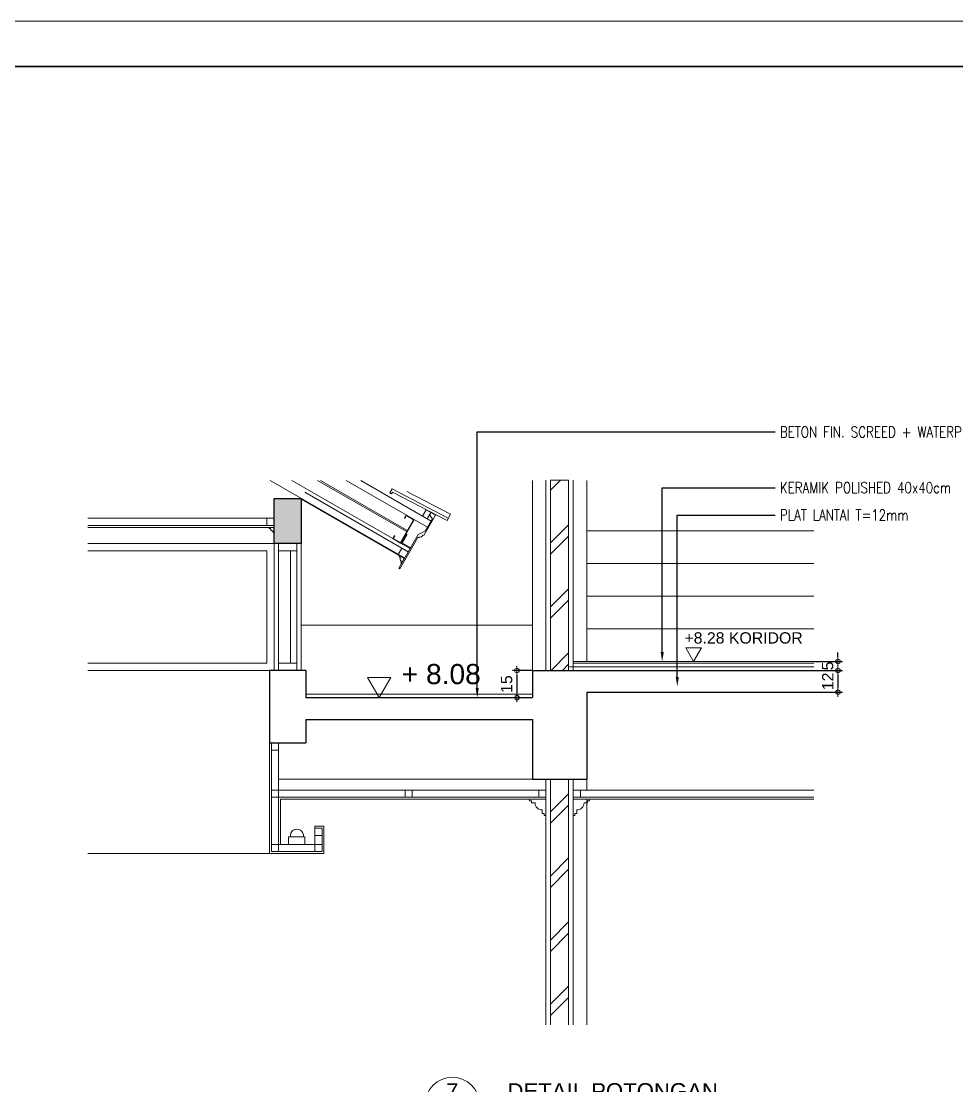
# Model space of a CAD drawing. Header units: millimetres. Extents: x -11 to 1625, y -267 to 180.
# Drawn here: x 1028.08 to 1048.72, y 94.5 to 118 of the extents above; entities that cross this region are included whole.
import ezdxf
from ezdxf import colors
from ezdxf.entities.mleader import LeaderData, LeaderLine
from ezdxf.enums import TextEntityAlignment as Align
from ezdxf.math import Vec2, Vec3

# ---------------------------------------------------------------- set-up
doc = ezdxf.new("R2010")
doc.units = ezdxf.units.MM
for name, color, linetype, lineweight in [('ars', 11, 'Continuous', 5), ('ARSIR WARNA', 43, 'Continuous', 0), ('blk', 1, 'Continuous', 30), ('GEN', 11, 'Continuous', 5), ('GRS KOP', 1, 'Continuous', 35), ('kap', 71, 'Continuous', 15), ('kop', 7, 'Continuous', 20), ('kus', 63, 'Continuous', 15), ('lan', 7, 'Continuous', 15), ('not', 7, 'Continuous', 20), ('pla', 213, 'Continuous', 15), ('sol kol', 8, 'Continuous', 0), ('tem', 5, 'Continuous', 20), ('TEXT KETERANGAN', 7, 'Continuous', 9), ('u', 6, 'Continuous', 20)]:
    doc.layers.add(name, color=color, linetype=linetype, lineweight=lineweight)
doc.styles.add('ATTR', font='romans.shx', dxfattribs={"width": 0.8, "height": 1.735066})
doc.styles.add('BARU', font='complex.shx')
doc.styles.add('S', font='SIMPLEX', dxfattribs={"width": 1.1})
doc.styles.get("Standard").update_dxf_attribs({"font": 'ARIALUNI.TTF'})
doc.linetypes.add('BATTING', pattern='A,0.0001,-0.1,[134,ltypeshp.shx,S=0.1,R=0,X=-0.1,Y=0],-0.2,[134,ltypeshp.shx,S=0.1,R=180,X=0.1,Y=0],-0.1', length=0.4001)
doc.dimstyles.new('SK-25', dxfattribs={"dimtxt": 0.25, "dimasz": 0.1, "dimexe": 0.1, "dimexo": 0, "dimgap": 0.1, "dimtad": 1, "dimdec": 0, "dimlfac": 25, "dimzin": 12, "dimdsep": 46, "dimtxsty": 'Standard', "dimblk": 'BULAT', "dimcen": 0.1, "dimclrd": 256, "dimadec": 0, "dimazin": 3, "dimtfac": 1, "dimtdec": 0, "dimtofl": 0, "dimtmove": 0, "dimatfit": 3, "dimldrblk": 'BULAT', "dimfxl": 0, "dimtolj": 1, "dimtzin": 0, "dimarcsym": 0})

# ---------------------------------------------------------------- blocks, each defined once
blk = doc.blocks.new('kop')
at = {"layer": 'GRS KOP'}
blk.add_lwpolyline([(1, 54), (83, 54), (83, 1), (1, 1)], close=True, dxfattribs=at)
at = {"layer": 'kop', "color": 7}
for p, q in [((84, 55), (0, 55)), ((0, 0), (84, 0))]:
    blk.add_line(p, q, dxfattribs=at)
at = {"layer": 'kop', "style": 'BARU', "flags": 4}
for p, height in [((73.8, 5.4), 0.35), ((80.303, 5.382), 0.25), ((73.8, 4.9), 0.35), ((80.303, 4.882), 0.25), ((73.8, 4.4), 0.35), ((80.303, 4.382), 0.25)]:
    blk.add_attdef('-', p, '', height=height, dxfattribs=at)
at = {"layer": 'kop', "flags": 4}
for tag, p in [('AR-00', (78.057, 2.648)), ('00', (81.238, 2.647))]:
    blk.add_attdef(tag, text='', height=0.35, dxfattribs=at).set_placement(p, align=Align.MIDDLE)
blk = doc.blocks.new('PEIL')
blk.add_lwpolyline([(-0.188, 0.325), (0.188, 0.325), (0, 0)], close=True)
at = {"style": 'S', "width": 1.1, "flags": 4}
blk.add_attdef('CAT', (0.265, 0.036), '', height=0.2, dxfattribs=at)
blk = doc.blocks.new('Ndtpd')
blk.add_line((0.747, 0), (-0.747, 0))
blk.add_circle((0, 0), 0.747)
at = {"flags": 4}
for tag, height, p in [('NO', 0.5, (0, 0.148)), ('NOLBR', 0.3, (0, -0.398))]:
    blk.add_attdef(tag, text='', height=height, dxfattribs=at).set_placement(p, align=Align.CENTER)
for tag, p, height in [('NDTPD', (1.516, 0.148), 0.5), ('SKALA', (1.523, -0.398), 0.3)]:
    blk.add_attdef(tag, p, '', height=height, dxfattribs=at)
blk = doc.blocks.new('BULAT')
for p, q in [((-1, 0), (1, 0)), ((0, -1), (0, 1))]:
    blk.add_line(p, q)
blk.add_circle((0, 0), 0.5)
blk = doc.blocks.new('*D1340')
at = {"layer": 'Defpoints', "color": 0}
for p in [(1039.356, 103.667), (1039.015, 103.067), (1039.356, 103.067)]:
    blk.add_point(p, dxfattribs=at)
at = {"layer": 'u', "color": 0, "lineweight": -2}
for p, q in [((1039.356, 103.667), (1038.915, 103.667)), ((1039.356, 103.067), (1038.915, 103.067))]:
    blk.add_line(p, q, dxfattribs=at)
at = {"layer": 'u', "lineweight": -2}
blk.add_line((1039.015, 103.567), (1039.015, 103.167), dxfattribs=at)
at = {"layer": 'u', "lineweight": -2, "xscale": 0.1, "yscale": 0.1, "zscale": 0.1}
for p, rotation in [((1039.015, 103.667), 90), ((1039.015, 103.067), 270)]:
    blk.add_blockref('BULAT', p, dxfattribs=dict(at, rotation=rotation))
at = {"layer": 'u', "color": 0, "insert": (1038.788, 103.367), "char_height": 0.25, "attachment_point": 5, "rotation": 90}
blk.add_mtext('\\A1;15', dxfattribs=at)
blk = doc.blocks.new('*D1341')
at = {"layer": 'Defpoints', "color": 0}
for p in [(1045.569, 103.867), (1045.569, 103.667), (1046.101, 103.667)]:
    blk.add_point(p, dxfattribs=at)
at = {"layer": 'u', "lineweight": -2}
for p, q in [((1046.101, 103.967), (1046.101, 104.067)), ((1046.101, 103.567), (1046.101, 103.467))]:
    blk.add_line(p, q, dxfattribs=at)
at = {"layer": 'u', "color": 0, "lineweight": -2}
for p, q in [((1045.569, 103.867), (1046.201, 103.867)), ((1045.569, 103.667), (1046.201, 103.667))]:
    blk.add_line(p, q, dxfattribs=at)
at = {"layer": 'u', "lineweight": -2, "xscale": 0.1, "yscale": 0.1, "zscale": 0.1}
for p, rotation in [((1046.101, 103.867), 270), ((1046.101, 103.667), 90)]:
    blk.add_blockref('BULAT', p, dxfattribs=dict(at, rotation=rotation))
at = {"layer": 'u', "color": 0, "insert": (1045.873, 103.767), "char_height": 0.25, "attachment_point": 5, "rotation": 90}
blk.add_mtext('\\A1;5', dxfattribs=at)
blk = doc.blocks.new('*D1342')
at = {"layer": 'Defpoints', "color": 0}
for p in [(1045.569, 103.667), (1045.569, 103.187), (1046.101, 103.187)]:
    blk.add_point(p, dxfattribs=at)
at = {"layer": 'u', "color": 0, "lineweight": -2}
for p, q in [((1045.569, 103.667), (1046.201, 103.667)), ((1045.569, 103.187), (1046.201, 103.187))]:
    blk.add_line(p, q, dxfattribs=at)
at = {"layer": 'u', "lineweight": -2}
blk.add_line((1046.101, 103.567), (1046.101, 103.287), dxfattribs=at)
at = {"layer": 'u', "lineweight": -2, "xscale": 0.1, "yscale": 0.1, "zscale": 0.1}
for p, rotation in [((1046.101, 103.667), 90), ((1046.101, 103.187), 270)]:
    blk.add_blockref('BULAT', p, dxfattribs=dict(at, rotation=rotation))
at = {"layer": 'u', "color": 0, "insert": (1045.875, 103.427), "char_height": 0.25, "attachment_point": 5, "rotation": 90}
blk.add_mtext('\\A1;12', dxfattribs=at)

msp = doc.modelspace()

# ---------------------------------------------------------------- hatches: boundary and pattern name
at = {"layer": 'ars'}
h = msp.add_hatch(dxfattribs=at)
h.set_pattern_fill('TEMBOK', color=256)
h.set_pattern_definition([(45, (983.9726, -93.549), (-0.707107, 0.707107), []), (45, (984.2226, -93.549), (-0.707107, 0.707107), [])])
h.paths.add_polyline_path([(1039.7557029, 103.6672698), (1039.7557029, 107.8672698), (1040.1557029, 107.8672698), (1040.1557029, 103.6672698)])
h = msp.add_hatch(dxfattribs=at)
h.set_pattern_fill('TEMBOK', color=256)
h.set_pattern_definition([(45, (983.9726, -109.389), (-0.707107, 0.707107), []), (45, (984.2226, -109.389), (-0.707107, 0.707107), [])])
h.paths.add_polyline_path([(1040.1557029, 101.2672698), (1039.7557029, 101.2672698), (1039.7557029, 95.8450632), (1040.1557029, 95.8450632)])
at = {"layer": 'sol kol'}
h = msp.add_hatch(color=256, dxfattribs=at)
h.dxf.hatch_style = 1
h.paths.add_polyline_path([(1033.6557029, 106.4672698), (1034.2557029, 106.4672698), (1034.2557029, 107.4672698), (1033.6557029, 107.4672698)])

# ---------------------------------------------------------------- linework, layer by layer
at = {"layer": 'ars'}
for p, q in [((1034.6175744, 107.8634063), (1036.5898568, 106.7247085)), ((1034.6815744, 107.8634063), (1036.6058568, 106.7524213)), ((1036.5277029, 106.1370548), (1034.2557029, 107.4487946)), ((1029.5444245, 106.8272698), (1033.6557029, 106.8272698)), ((1033.5557029, 102.0672698), (1033.5557029, 99.6272698)), ((1033.7957029, 100.8272698), (1039.6557029, 100.8272698)), ((1033.7957029, 100.8272698), (1033.7957029, 99.8272698)), ((1040.2557029, 100.8272698), (1045.5692087, 100.8272698)), ((1034.7557029, 100.2272698), (1034.5557029, 100.2272698)), ((1034.5557029, 100.1872698), (1034.5557029, 100.2272698)), ((1034.7557029, 100.2272698), (1034.7557029, 99.6272698)), ((1034.7557029, 99.6272698), (1033.5557029, 99.6272698))]:
    msp.add_line(p, q, dxfattribs=at)
msp.add_lwpolyline([(1039.7557029, 103.6672698), (1039.7557029, 107.8672698), (1040.1557029, 107.8672698), (1040.1557029, 103.6672698)], close=True, dxfattribs=at)
for points in [[(1036.4299516, 105.9117446), (1036.8299516, 106.6045649, 0.4142135624), (1036.8572722, 106.6118854, 0.296440068), (1036.9423055, 106.6551674), (1036.959626, 106.6451674), (1036.969626, 106.6624879), (1037.219626, 107.0955006), (1037.1157029, 107.1555006), (1037.0900952, 107.0871468), (1037.1523055, 107.0188981), (1036.9992286, 106.7537611), (1036.8357029, 106.6705264), (1036.4057029, 105.9257446)], [(1036.5678568, 106.6866034), (1036.5782491, 106.6806034, -0.4142135624), (1036.5826414, 106.6642111), (1036.4866414, 106.4979342, 0.4142135624), (1036.4910338, 106.4815419), (1036.6573106, 106.3855419, -0.4142135624), (1036.6617029, 106.3691496), (1036.6557029, 106.3587573), (1036.4478568, 106.4787573)]]:
    msp.add_lwpolyline(points, format="xyb", close=True, dxfattribs=at)
msp.add_lwpolyline([(1039.7557029, 95.8450632), (1039.7557029, 101.2672698), (1040.1557029, 101.2672698), (1040.1557029, 95.8450632)], dxfattribs=at)
at = {"layer": 'ARSIR WARNA'}
msp.add_line((1034.3557029, 103.1472698), (1039.3557029, 103.1472698), dxfattribs=at)
at = {"layer": 'ARSIR WARNA', "linetype": 'BATTING', "ltscale": 0.2}
msp.add_lwpolyline([(1045.5692087, 103.7472697), (1040.1757031, 103.7472697)], dxfattribs=at)
at = {"layer": 'blk'}
for p, q in [((1033.5557029, 103.6672698), (1033.5557029, 102.0672698)), ((1034.3557029, 103.6672698), (1033.5557029, 103.6672698)), ((1034.3557029, 103.6672698), (1034.3557029, 103.0672698)), ((1039.3557029, 103.6672698), (1045.5692087, 103.6672698)), ((1039.3557029, 103.6672698), (1039.3557029, 103.0672698)), ((1040.5557029, 103.1872698), (1045.5692087, 103.1872698)), ((1040.5557029, 103.1872698), (1040.5557029, 101.2672698)), ((1034.3557029, 103.0672698), (1039.3557029, 103.0672698)), ((1034.3557029, 102.5872698), (1039.3557029, 102.5872698)), ((1034.3557029, 102.5872698), (1034.3557029, 102.0672698)), ((1039.3557029, 102.5872698), (1039.3557029, 101.2672698)), ((1033.5557029, 102.0672698), (1034.3557029, 102.0672698)), ((1039.3557029, 101.2672698), (1040.5557029, 101.2672698))]:
    msp.add_line(p, q, dxfattribs=at)
msp.add_lwpolyline([(1034.2557029, 106.4672698), (1033.6557029, 106.4672698), (1033.6557029, 107.4672698), (1034.2557029, 107.4672698)], close=True, dxfattribs=at)
at = {"layer": 'GEN', "color": 11}
msp.add_line((1037.5011635, 107.0283686), (1036.2593681, 107.6748546), dxfattribs=at)
msp.add_lwpolyline([(1036.5885609, 107.6162149), (1037.5473411, 107.1170683), (1037.473457, 106.9751488), (1036.2671414, 107.6031638), (1036.2486704, 107.5676839), (1036.2131905, 107.586155), (1036.2593681, 107.6748546)], dxfattribs=at)
at = {"layer": 'kap'}
for p, q in [((1036.5357029, 106.1509112), (1033.5695744, 107.8634063)), ((1036.6557029, 106.3587573), (1034.0495744, 107.8634063)), ((1037.0423055, 106.8283725), (1035.2495744, 107.8634063)), ((1037.1223055, 106.9669366), (1035.5695744, 107.8634063)), ((1036.9317799, 107.0769366), (1037.0117799, 107.2155006)), ((1037.1157029, 107.1555006), (1037.0117799, 107.2155006)), ((1037.0357029, 107.0169366), (1037.1157029, 107.1555006))]:
    msp.add_line(p, q, dxfattribs=at)
msp.add_lwpolyline([(1036.3226192, 106.6434393), (1036.2872192, 106.5821247), (1036.4444894, 106.4913247), (1036.7352894, 106.9950051), (1036.5780192, 107.0858051), (1036.5426192, 107.0244905), (1036.5346518, 107.0290905), (1036.5746518, 107.0983725), (1036.7478568, 106.9983725), (1036.4478568, 106.4787573), (1036.2746518, 106.5787573), (1036.3146518, 106.6480393)], close=True, dxfattribs=at)
at = {"layer": 'kus'}
for p, q in [((1029.5444245, 106.4672698), (1033.6557029, 106.4672698)), ((1033.6557029, 103.6672698), (1033.6557029, 106.4672698)), ((1033.7557029, 106.4672698), (1033.7557029, 103.6672698)), ((1034.1557029, 106.4672698), (1034.1557029, 103.6672698)), ((1034.2557029, 103.6672698), (1034.2557029, 106.4672698)), ((1033.7557029, 106.3072698), (1034.1557029, 106.3072698)), ((1034.0157029, 106.3072698), (1034.0157029, 103.8272698)), ((1029.5444245, 103.6672698), (1033.5557029, 103.6672698)), ((1033.7557029, 103.8272698), (1034.1557029, 103.8272698))]:
    msp.add_line(p, q, dxfattribs=at)
msp.add_lwpolyline([(1029.5444245, 103.8272698), (1033.4957029, 103.8272698), (1033.4957029, 106.3072698), (1029.5444245, 106.3072698)], dxfattribs=at)
at = {"layer": 'lan'}
for p, q in [((1040.5557029, 106.7472698), (1045.5692087, 106.7472698)), ((1040.5557029, 106.0272698), (1045.5692087, 106.0272698)), ((1040.5557029, 105.3072698), (1045.5692087, 105.3072698)), ((1034.2557029, 104.6672698), (1039.3557029, 104.6672698)), ((1040.5557029, 104.5872698), (1045.5692087, 104.5872698)), ((1039.7557029, 104.2672698), (1039.7557029, 103.6672698)), ((1040.2557029, 103.8672698), (1045.5692087, 103.8672698)), ((1040.2557029, 103.8672698), (1045.5692087, 103.8672698)), ((1040.2557029, 103.8272698), (1045.5692087, 103.8272698)), ((1033.7557029, 101.2672698), (1039.3557029, 101.2672698)), ((1033.5557029, 99.6272698), (1029.5444245, 99.6272698))]:
    msp.add_line(p, q, dxfattribs=at)
for points in [[(1033.5490363, 106.8006031), (1033.5490363, 106.8139364), (1033.5357029, 106.8139364), (1033.5357029, 106.8272698), (1033.6557029, 106.8272698), (1033.6557029, 106.7072698), (1033.6423696, 106.7072698), (1033.6423696, 106.7206031), (1033.6290363, 106.7206031), (1033.6290363, 106.7472698, -0.4142135624), (1033.5757029, 106.8006031)], [(1036.4219936, 106.1672941), (1036.4286602, 106.1788411), (1036.4171132, 106.1855078), (1036.4237799, 106.1970548), (1036.5277029, 106.1370548), (1036.4677029, 106.0331317), (1036.4561559, 106.0397984), (1036.4628226, 106.0513454), (1036.4512756, 106.0580121), (1036.4646089, 106.0811061, -0.4142135624), (1036.4450876, 106.1539607)], [(1039.3357029, 100.7472698), (1039.3357029, 100.7872698), (1039.2957029, 100.7872698), (1039.2957029, 100.8272698), (1039.6557029, 100.8272698), (1039.6557029, 100.4672698), (1039.6157029, 100.4672698), (1039.6157029, 100.5072698), (1039.5757029, 100.5072698), (1039.5757029, 100.5872698, -0.4142135624), (1039.4157029, 100.7472698)], [(1040.5757029, 100.7472698), (1040.5757029, 100.7872698), (1040.6157029, 100.7872698), (1040.6157029, 100.8272698), (1040.2557029, 100.8272698), (1040.2557029, 100.4672698), (1040.2957029, 100.4672698), (1040.2957029, 100.5072698), (1040.3357029, 100.5072698), (1040.3357029, 100.5872698, 0.4142135624), (1040.4957029, 100.7472698)]]:
    msp.add_lwpolyline(points, format="xyb", close=True, dxfattribs=at)
at = {"layer": 'pla'}
for p, q in [((1036.6157029, 106.2894752), (1034.3357029, 107.6058338)), ((1029.5444245, 107.0272698), (1033.6557029, 107.0272698)), ((1033.4957029, 106.8672698), (1033.4957029, 107.0272698)), ((1029.5444245, 106.8672698), (1033.6557029, 106.8672698)), ((1036.3971389, 106.2309112), (1036.4771389, 106.3694752)), ((1033.5957029, 102.0672698), (1033.5957029, 99.6672698)), ((1033.7557029, 102.0672698), (1033.7557029, 99.6672698)), ((1033.7557029, 101.9072698), (1033.5957029, 101.9072698)), ((1033.5957029, 101.0272698), (1039.6557029, 101.0272698)), ((1033.5957029, 100.8672698), (1039.6557029, 100.8672698)), ((1036.5457029, 101.0272698), (1036.5457029, 100.8672698)), ((1036.7057029, 101.0272698), (1036.7057029, 100.8672698)), ((1039.4957029, 101.0272698), (1039.4957029, 100.8672698)), ((1040.2557029, 101.0272698), (1045.5692087, 101.0272698)), ((1040.2557029, 100.8672698), (1045.5692087, 100.8672698)), ((1040.4157029, 101.0272698), (1040.4157029, 100.8672698)), ((1034.5557029, 100.1872698), (1034.5557029, 99.6672698)), ((1034.7157029, 100.1872698), (1034.5557029, 100.1872698)), ((1034.7157029, 100.1872698), (1034.7157029, 99.6672698)), ((1034.7157029, 100.0272698), (1034.5557029, 100.0272698)), ((1034.7157029, 99.8272698), (1033.5957029, 99.8272698)), ((1034.7157029, 99.6672698), (1033.5957029, 99.6672698))]:
    msp.add_line(p, q, dxfattribs=at)
msp.add_lwpolyline([(1033.977616, 99.8272698), (1034.3337899, 99.8272698), (1034.3337899, 99.9948586), (1033.977616, 99.9948586)], close=True, dxfattribs=at)
msp.add_arc((1034.1595815, 100.0154697), 0.1464471, 351.90926617, 188.09073383, dxfattribs=at)
at = {"layer": 'tem'}
for p, q in [((1039.6557029, 107.8672698), (1039.6557029, 103.6672698)), ((1040.2557029, 103.6672698), (1040.2557029, 107.8672698)), ((1039.3557029, 107.8634063), (1039.3557029, 103.6672698)), ((1040.5557029, 107.8634063), (1040.5557029, 103.8672698)), ((1039.6557029, 101.2672698), (1039.6557029, 95.8450632)), ((1040.2557029, 95.8450632), (1040.2557029, 101.2672698)), ((1040.5557029, 101.2672698), (1040.5557029, 101.0272698)), ((1040.5557029, 100.8272698), (1040.5557029, 95.8450632))]:
    msp.add_line(p, q, dxfattribs=at)

# ---------------------------------------------------------------- block references
at = {"layer": 'kop'}
for p in [(995.214162, 118), (995.214162, 63)]:
    msp.add_blockref('kop', p, dxfattribs=at)
at = {"layer": 'not'}
ref = msp.add_blockref('PEIL', (1042.9146817, 103.8672698), dxfattribs=dict(at, xscale=0.9237604307034012, yscale=0.9237604307034012, zscale=0.9237604307034012))
ref.add_attrib('CAT', '+8.28 KORIDOR', (1042.7126718, 104.261433), dxfattribs={"layer": '0', "height": 0.25, "flags": 4})
ref = msp.add_blockref('PEIL', (1035.9774895, 103.0672698), dxfattribs=dict(at, xscale=1.369604656451359, yscale=1.369604656451359, zscale=1.369604656451359))
ref.add_attrib('CAT', '+ 8.08', (1036.4732344, 103.3656186), dxfattribs={"layer": '0', "height": 0.44479216, "flags": 4})
ref = msp.add_blockref('Ndtpd', (1037.5887159, 94.0875648), dxfattribs=dict(at, xscale=0.803212851405533, yscale=0.8032128514056467, zscale=0.8032128514056226))
ref.add_attrib('NO', '7', dxfattribs={"layer": '0', "height": 0.35, "flags": 4}).set_placement((1037.5883887, 94.2060906), align=Align.CENTER)
ref.add_attrib('NDTPD', 'DETAIL POTONGAN', (1038.8064005, 94.2060906), dxfattribs={"layer": '0', "height": 0.35, "flags": 4})
ref.add_attrib('NOLBR', 'A6-02', dxfattribs={"layer": '0', "height": 0.2, "flags": 4}).set_placement((1037.5883887, 93.7675949), align=Align.CENTER)
ref.add_attrib('SKALA', 'SKALA 1 : 25', (1038.8122006, 93.7675949), dxfattribs={"layer": '0', "height": 0.25, "flags": 4})

# ---------------------------------------------------------------- dimensions: what is measured, and where the dimension line sits
at = {"layer": 'u'}
for base, p1, p2, picture, middle in [((1046.1006196, 103.6672698), (1045.5692087, 103.8672698), (1045.5692087, 103.6672698), '*D1341', (1046.1006196, 103.7672698)), ((1046.1006196, 103.1872698), (1045.5692087, 103.6672698), (1045.5692087, 103.1872698), '*D1342', (1046.1006196, 103.4272698))]:
    dim = msp.add_linear_dim(base=base, p1=p1, p2=p2, angle=90, dimstyle='SK-25', dxfattribs=at)
    dim.commit()
    dim.dimension.update_dxf_attribs({"geometry": picture, "text_midpoint": middle, "dimtype": 160})
dim = msp.add_linear_dim(base=(1039.0152476, 103.0672698), p1=(1039.3557029, 103.6672698), p2=(1039.3557029, 103.0672698), angle=90, dimstyle='SK-25', dxfattribs=at)
dim.commit()
dim.dimension.update_dxf_attribs({"geometry": '*D1340', "text_midpoint": (1038.7875191, 103.3672698)})

# ---------------------------------------------------------------- leaders
at = {"layer": 'TEXT KETERANGAN'}
ml = msp.add_multileader_mtext('Standard', dxfattribs=at)
ml.set_content('{\\C90;BETON FIN. SCREED + WATERPROOFING}', color=256, style='ATTR')
ml.set_leader_properties()
ml.build(insert=Vec2(0, 0))
ml.multileader.update_dxf_attribs({"text_left_attachment_type": 2, "text_right_attachment_type": 2, "dogleg_length": 2.367, "arrow_head_size": 0.2110034})
ctx = ml.context
ctx.base_point, ctx.char_height, ctx.arrow_head_size, ctx.landing_gap_size, ctx.plane_origin = Vec3(1044.7134065, 108.933081), 0.24, 0.2110034, 0.1055017, Vec3(1047.4413729, 108.8505875)
ctx.left_attachment, ctx.right_attachment = 2, 2
notes = []
notes.append((ctx, [(0, (1, 1, 0), (1038.1385718, 108.933081), (1, 0), 6.5748348, [(0, [(1038.1385718, 103.0672698)], 0, [])])]))
ctx.mtext.insert, ctx.mtext.flow_direction = Vec3(1044.8189082, 109.053081), 5
ml = msp.add_multileader_mtext('Standard', dxfattribs=at)
ml.set_content('{\\C90;KERAMIK POLISHED 40x40cm}', color=256, style='ATTR')
ml.set_leader_properties()
ml.build(insert=Vec2(0, 0))
ml.multileader.update_dxf_attribs({"text_left_attachment_type": 2, "text_right_attachment_type": 2, "dogleg_length": 2.367, "arrow_head_size": 0.2110034})
ctx = ml.context
ctx.base_point, ctx.char_height, ctx.arrow_head_size, ctx.landing_gap_size, ctx.plane_origin = Vec3(1044.7134065, 107.7031778), 0.24, 0.2110034, 0.1055017, Vec3(1047.4413729, 107.6206843)
ctx.left_attachment, ctx.right_attachment = 2, 2
notes.append((ctx, [(0, (1, 1, 0), (1042.2213932, 107.7031778), (1, 0), 2.4920133, [(0, [(1042.2213932, 103.8672698)], 0, [])])]))
ctx.mtext.insert, ctx.mtext.flow_direction = Vec3(1044.8189082, 107.8231778), 5
ml = msp.add_multileader_mtext('Standard', dxfattribs=at)
ml.set_content('{\\C90;PLAT LANTAI T=12mm}', color=256, style='ATTR')
ml.set_leader_properties()
ml.build(insert=Vec2(0, 0))
ml.multileader.update_dxf_attribs({"text_left_attachment_type": 2, "text_right_attachment_type": 2, "dogleg_length": 2.367, "arrow_head_size": 0.2110034})
ctx = ml.context
ctx.base_point, ctx.char_height, ctx.arrow_head_size, ctx.landing_gap_size, ctx.plane_origin = Vec3(1044.7134065, 107.0986729), 0.24, 0.2110034, 0.1055017, Vec3(1047.4413729, 107.0361804)
ctx.left_attachment, ctx.right_attachment = 2, 2
notes.append((ctx, [(0, (1, 1, 0), (1042.5546239, 107.0986729), (1, 0), 2.1587827, [(0, [(1042.5546239, 103.3150587)], 0, [])])]))
ctx.mtext.insert, ctx.mtext.flow_direction = Vec3(1044.8189082, 107.2186729), 5
for ctx, leaders in notes:
    for number, flags, end, landing, length, lines in leaders:
        leader = LeaderData()
        leader.index, (leader.has_last_leader_line, leader.has_dogleg_vector, leader.attachment_direction) = number, flags
        leader.last_leader_point, leader.dogleg_vector, leader.dogleg_length = Vec3(end), Vec3(landing), length
        for number, points, colour, breaks in lines:
            line = LeaderLine()
            line.index, line.vertices, line.color, line.breaks = number, Vec3.list(points), colors.encode_raw_color(colour), breaks
            leader.lines.append(line)
        ctx.leaders.append(leader)

doc.saveas('drawing.dxf')
